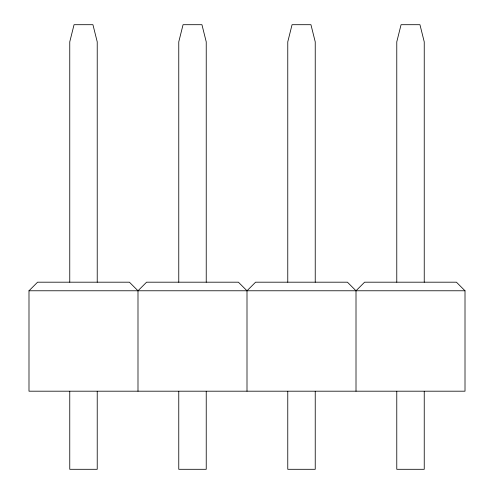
<?xml version="1.0" encoding="UTF-8"?>
<svg xmlns="http://www.w3.org/2000/svg" width="494" height="494" viewBox="0 0 494 494"><rect width="100%" height="100%" fill="white"/><g stroke="black" fill="none" stroke-linecap="round" stroke-linejoin="round"><path stroke-width="0.74" d="M356.007 391.192L356.007 290.775L364.584 282.191L456.425 282.191L465.008 290.775L465.008 391.192L28.992 391.192L28.992 290.775L37.575 282.191L129.416 282.191L137.993 290.775L137.993 391.192M137.993 290.775L146.576 282.191L238.417 282.191L247 290.775L247 391.192M247 290.775L255.583 282.191L347.424 282.191L356.007 290.775M28.992 290.775L465.008 290.775M424.241 282.191L424.241 41.867L419.949 24.7L401.066 24.7L396.775 41.867L396.775 282.191M424.241 391.31L424.241 469.3L396.775 469.3L396.775 391.31M315.234 282.191L315.234 41.867L310.942 24.7L292.059 24.7L287.767 41.867L287.767 282.191M315.234 391.31L315.234 469.3L287.767 469.3L287.767 391.31M206.233 282.191L206.233 41.867L201.941 24.7L183.058 24.7L178.766 41.867L178.766 282.191M206.233 391.31L206.233 469.3L178.766 469.3L178.766 391.31M97.225 282.191L97.225 41.867L92.934 24.7L74.051 24.7L69.759 41.867L69.759 282.191M97.225 391.31L97.225 469.3L69.759 469.3L69.759 391.31"/></g></svg>
